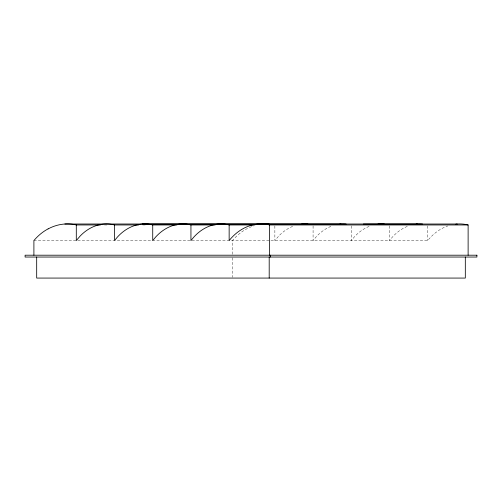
<?xml version="1.0" encoding="UTF-8"?>
<svg xmlns="http://www.w3.org/2000/svg" width="502" height="502" viewBox="0 0 502 502"><rect width="100%" height="100%" fill="white"/><g stroke="black" fill="none" stroke-linecap="round" stroke-linejoin="round"><path stroke-width="0.38" stroke-dasharray="2.51 1.88" d="M33.904 240.565L427.723 240.565L429.768 238.161A59.638 45.6 -90 0 1 443.818 227.569A63.239 48.355 -90 0 1 447.79 225.963M104.441 224.959L107.566 224.959M142.744 224.959L146.565 224.959M427.723 225.931L427.723 240.565M389.508 225.931L389.508 240.565L392.445 237.032A55.622 42.532 -90 0 1 404.731 227.569A57.423 43.912 -90 0 1 408.49 225.963M351.293 225.931L351.293 240.565L354.23 237.032A55.622 42.532 -90 0 1 366.516 227.569A57.416 43.906 -90 0 1 370.275 225.963M313.079 225.931L313.079 240.565L316.022 237.032A55.622 42.532 90 0 1 328.302 227.569A57.385 43.881 -90 0 1 332.06 225.963M274.864 225.931L274.864 240.565L278.823 235.94A55.502 42.444 90 0 1 290.093 227.569A57.353 43.856 -90 0 1 293.846 225.963M232.802 257.821L232.802 277.292M232.47 254.288L232.47 240.565A63.039 48.205 -90 0 1 246.689 228.874L249.362 227.575A68.956 52.729 -90 0 1 253.529 225.963"/><path stroke-width="0.75" d="M48.123 228.881L50.796 227.575A68.956 52.729 90 0 1 54.963 225.963A66.371 50.752 -90 0 1 73.424 224.394L76.298 224.959L100.532 224.959M64.852 224.011L417.407 224.011M142.411 224.011L340.977 224.011M363.366 224.061L457.215 224.011M76.298 224.959L76.298 240.565L80.257 235.94A55.502 42.444 90 0 1 91.521 227.569A57.353 43.856 -90 0 1 96.547 225.523L97.815 225.141A53.902 41.22 90 0 1 111.921 224.4L114.512 224.959L138.747 224.959M114.512 224.959L114.512 240.565L117.449 237.032A55.622 42.532 -90 0 1 129.736 227.569A57.385 43.881 -90 0 1 134.762 225.523L136.029 225.141A53.896 41.214 90 0 1 150.136 224.4L152.727 224.959L176.961 224.959M152.727 224.959L152.727 240.565L155.664 237.032A55.622 42.532 90 0 1 167.95 227.569A57.416 43.906 90 0 1 172.977 225.523L174.244 225.141A53.89 41.208 90 0 1 188.35 224.4L190.942 224.959L215.176 224.959M190.942 224.959L190.942 240.565L193.879 237.032A55.622 42.532 -90 0 1 206.165 227.569A57.423 43.912 90 0 1 211.191 225.523L212.459 225.141A53.89 41.208 -90 0 1 226.559 224.4L229.15 224.959L254.953 224.959M229.15 224.959L229.15 240.565L231.202 238.161A59.638 45.6 90 0 1 245.252 227.569A63.239 48.355 -90 0 1 250.561 225.523A60.253 46.077 -90 0 1 266.819 224.394L269.555 224.959L468.121 224.959L468.121 255.204M468.121 224.959L465.385 224.4A60.253 46.077 -90 0 0 455.866 224.13M465.316 257.043L465.316 278.07L36.684 278.07L36.684 257.043M270.277 255.204L270.277 257.043M269.555 224.959L269.555 255.204M269.197 257.043L269.197 278.07M33.904 255.204L33.904 240.565A63.039 48.205 -90 0 1 48.117 228.874M416.127 224.13A53.89 41.208 90 0 1 422.546 224.055M377.912 224.13A53.89 41.208 -90 0 1 384.331 224.055M339.697 224.13A53.896 41.214 90 0 1 346.123 224.055M301.482 224.13A53.902 41.22 -90 0 1 307.908 224.055M262 224.13A66.371 50.752 -90 0 1 269.122 224.049M476.9 255.204L25.1 255.204L25.1 257.043L476.9 257.043L476.9 255.204"/></g></svg>
